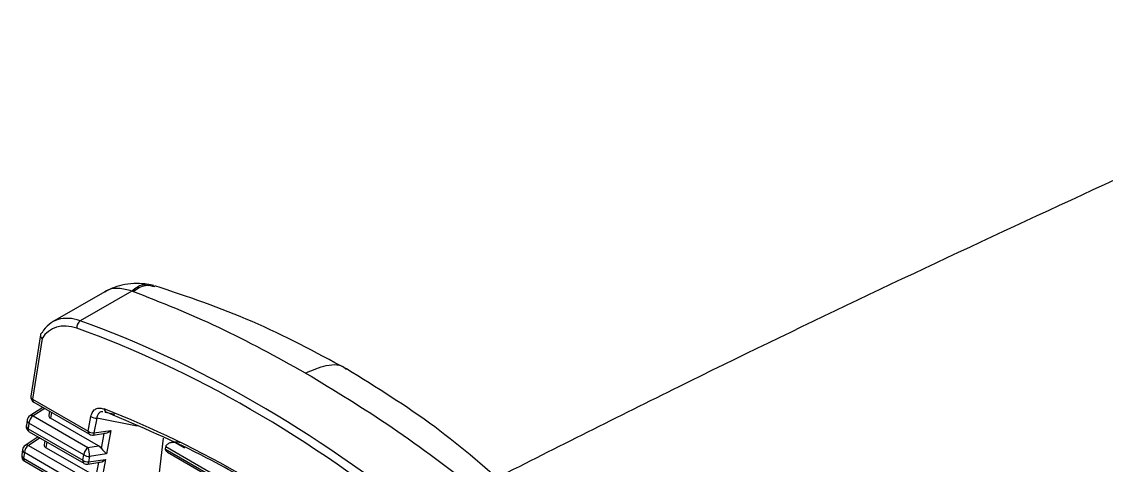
# Model space of a CAD drawing. Extents: x 7 to 113, y 1 to 87.
# Drawn here: x 78.964 to 80.759, y 72.486 to 73.22 of the extents above; entities that cross this region are included whole.
import ezdxf

# ---------------------------------------------------------------- set-up
doc = ezdxf.new("R2010")
doc.units = 0
doc.header["$MEASUREMENT"] = 0
doc.layers.add('OBJECT', color=7, linetype='CONTINUOUS')

msp = doc.modelspace()

# ---------------------------------------------------------------- linework, layer by layer
at = {"layer": 'OBJECT'}
for p, q in [((79.1825, 72.7837), (79.1739, 72.7856)), ((79.1015, 72.7735), (79.0148, 72.7235)), ((79.1459, 72.7746), (79.0606, 72.7254)), ((79.1476, 72.774), (79.1459, 72.7746)), ((78.9946, 72.702), (78.9789, 72.6008)), ((78.9973, 72.6958), (78.9818, 72.5956)), ((78.9972, 72.7056), (78.9974, 72.7058)), ((78.9818, 72.5956), (79.0737, 72.5425)), ((78.9838, 72.5906), (79.0758, 72.5375)), ((78.9986, 72.5821), (78.9773, 72.5682)), ((79.0017, 72.5803), (78.9826, 72.5679)), ((78.9826, 72.5679), (79.0734, 72.5155)), ((79.0096, 72.5758), (79.0085, 72.5688)), ((79.0129, 72.5738), (79.0114, 72.5642)), ((79.1034, 72.5737), (79.1015, 72.5741)), ((79.1049, 72.5735), (79.118, 72.5708)), ((78.9728, 72.5613), (78.9714, 72.5519)), ((78.9756, 72.5562), (78.9742, 72.5467)), ((79.0664, 72.5038), (78.9756, 72.5562)), ((79.0909, 72.5183), (79.0114, 72.5642)), ((79.0737, 72.5425), (79.0783, 72.567)), ((79.0879, 72.5643), (79.0833, 72.5398)), ((79.1547, 72.5508), (79.0879, 72.5643)), ((78.9911, 72.5332), (78.9697, 72.5192)), ((78.9742, 72.5467), (79.0647, 72.4945)), ((78.9762, 72.5417), (79.0667, 72.4895)), ((79.0822, 72.5363), (79.1022, 72.5392)), ((79.0833, 72.5398), (79.1113, 72.5439)), ((79.0955, 72.514), (79.1002, 72.5389)), ((79.1113, 72.5439), (79.1041, 72.5054)), ((78.9941, 72.5314), (78.9751, 72.519)), ((78.9751, 72.519), (79.0644, 72.4674)), ((79.002, 72.5268), (79.0009, 72.5199)), ((79.0053, 72.5249), (79.0038, 72.5153)), ((79.0819, 72.4702), (79.0038, 72.5153)), ((79.0734, 72.5155), (79.0909, 72.5183)), ((79.1595, 72.1902), (79.1981, 72.531)), ((79.2018, 72.513), (79.2022, 72.5167)), ((79.5764, 72.3007), (79.2022, 72.5167)), ((79.2165, 72.5247), (79.2332, 72.5151)), ((78.9652, 72.5124), (78.9638, 72.503)), ((78.9681, 72.5072), (78.9666, 72.4978)), ((78.9666, 72.4978), (79.0556, 72.4464)), ((79.0574, 72.4557), (78.9681, 72.5072)), ((79.0647, 72.4945), (79.0664, 72.5038)), ((79.076, 72.501), (79.0743, 72.4917)), ((79.0743, 72.4917), (79.1022, 72.4958)), ((79.1041, 72.5054), (79.076, 72.501)), ((79.1022, 72.4958), (79.095, 72.4573)), ((79.2018, 72.513), (79.5828, 72.2931)), ((79.205, 72.5078), (79.5858, 72.288)), ((78.9687, 72.4928), (79.0577, 72.4414)), ((79.0732, 72.4882), (79.0931, 72.4912)), ((79.0865, 72.4659), (79.0912, 72.4909))]:
    msp.add_line(p, q, dxfattribs=at)
at = {"layer": 'OBJECT', "flags": 128}
for points in [[(79.0833, 72.5398), (79.0832, 72.5385), (79.083, 72.5375), (79.0828, 72.5368), (79.0824, 72.5364), (79.0822, 72.5363)], [(79.0743, 72.4917), (79.0742, 72.4905), (79.074, 72.4895), (79.0737, 72.4887), (79.0734, 72.4883), (79.0732, 72.4882)]]:
    msp.add_lwpolyline(points, dxfattribs=at)
at = {"layer": 'OBJECT'}
for centre, radius, start, end in [((79.0683, 72.7143), 0.0135, 124.4808, 185.5646), ((78.9888, 72.5993), 0.01, 171.1981, 240.0027), ((78.9846, 72.6005), 0.00568, 177.3279, 239.8541), ((78.9867, 72.5947), 0.00502, 169.6491, 235.0473), ((78.9827, 72.5598), 0.01, 123.0601, 171.1981), ((78.9911, 72.5549), 0.0155, 123.0502, 175.4936), ((78.9797, 72.5634), 0.00535, 57.0441, 117.6154), ((79.1062, 72.5791), 0.0058, 177.1824, 257.0926), ((78.9812, 72.5504), 0.01, 171.1981, 240.0027), ((78.977, 72.5516), 0.00568, 177.3288, 239.8537), ((78.9785, 72.5611), 0.00568, 177.326, 239.8562), ((79.087, 72.5791), 0.0149, 234.3129, 273.5548), ((78.9791, 72.5458), 0.00502, 169.6486, 235.0478), ((79.0786, 72.5416), 0.00502, 169.6491, 235.0473), ((79.0824, 72.5546), 0.0149, 234.3135, 273.5553), ((79.0808, 72.5462), 0.01, 240.0027, 278.3512), ((78.9751, 72.5108), 0.01, 123.0601, 171.1981), ((78.9835, 72.506), 0.0155, 123.0494, 175.4938), ((78.9722, 72.5145), 0.00535, 57.044, 117.6169), ((79.0819, 72.5025), 0.0155, 123.0502, 175.4936), ((79.0366, 72.5014), 0.0394, 359.3476, 20.9603), ((78.9737, 72.5015), 0.01, 171.1981, 240.0027), ((78.9695, 72.5027), 0.00568, 177.3287, 239.8535), ((78.9709, 72.5121), 0.00568, 177.3256, 239.8566), ((78.9716, 72.4969), 0.00502, 169.6502, 235.0462), ((79.0751, 72.5158), 0.0149, 234.3132, 273.5545), ((79.0698, 72.4937), 0.00517, 170.7055, 233.9909), ((79.0734, 72.5066), 0.0149, 234.3132, 273.5552), ((79.0717, 72.4981), 0.01, 240.0027, 278.3512)]:
    msp.add_arc(centre, radius, start, end, dxfattribs=at)
for centre, major_axis, ratio, start_param, end_param in [((79.0719, 72.6178), (-0.0554, 0.1065), 0.604579, 5.706264, 6.642885), ((79.0649, 72.6142), (-0.0504, 0.0979), 0.60697, 5.708938, 6.630472), ((79.2589, 70.7013), (-1.0257, 1.9932), 0.60697, 5.34543, 5.708938), ((79.2659, 70.7049), (-1.0308, 2.0018), 0.606843, 5.345286, 5.708794), ((79.0185, 72.5683), (0.0101, 0), 0.578066, 3.050581, 3.924247), ((79.2564, 70.6459), (-0.9928, 1.9312), 0.606953, 5.373172, 5.682201), ((79.1087, 72.5503), (0.0105, 0.0101), 0.443807, 3.478651, 4.533063), ((79.011, 72.5194), (0.0101, 0), 0.578066, 3.050581, 3.924247), ((79.0903, 72.5101), (-0.00622, 0.00869), 0.616507, 4.729209, 5.346942), ((79.1015, 72.5118), (-0.00839, 0.00863), 0.259031, 1.074207, 2.128618), ((79.2131, 72.4897), (0.0603, 0.0001), 0.581691, 1.339752, 1.512931), ((79.0997, 72.5022), (0.0105, 0.0101), 0.443807, 3.478651, 4.533063)]:
    msp.add_ellipse(centre, major_axis=major_axis, ratio=ratio, start_param=start_param, end_param=end_param, dxfattribs=at)
for points, knots in [([(82.3978, 73.6574), (82.2116, 73.582), (81.8237, 73.4248), (81.2389, 73.1716), (80.6427, 72.9004), (80.1457, 72.6649), (79.8496, 72.5156), (79.7489, 72.4649)], [0, 0, 0, 0, 0.207955, 0.433014, 0.658319, 0.883829, 1, 1, 1, 1]), ([(79.8962, 71.3378), (80.1923, 71.5063), (80.8354, 71.8725), (81.7711, 72.3669), (82.4098, 72.6781), (82.7018, 72.8204)], [0, 0, 0, 0, 0.316509, 0.687456, 1, 1, 1, 1]), ([(79.1734, 72.7857), (79.1654, 72.7865), (79.1507, 72.788), (79.1304, 72.7849), (79.1137, 72.7798), (79.1052, 72.7754), (79.1012, 72.7733)], [0, 0, 0, 0, 0.3161169, 0.5813718, 0.8028463, 1, 1, 1, 1]), ([(79.1459, 72.7746), (79.1517, 72.7794), (79.1612, 72.7871), (79.1702, 72.7848), (79.1737, 72.7839)], [0, 0, 0, 0, 0.612667, 1, 1, 1, 1]), ([(79.1476, 72.774), (79.1547, 72.7785), (79.1673, 72.7866), (79.1789, 72.7833), (79.1839, 72.7819)], [0, 0, 0, 0, 0.56275, 1, 1, 1, 1]), ([(79.5012, 72.6456), (79.4498, 72.6733), (79.3474, 72.7284), (79.2384, 72.7651), (79.1842, 72.7833)], [0, 0, 0, 0, 0.5029262, 1, 1, 1, 1]), ([(82.7018, 72.7993), (82.5944, 72.7476), (82.3054, 72.6086), (81.8446, 72.3762), (81.3183, 72.1031), (80.7996, 71.8244), (80.3229, 71.561), (80.0192, 71.3864), (79.8895, 71.3119)], [0, 0, 0, 0, 0.114723, 0.308603, 0.491735, 0.676074, 0.861621, 1, 1, 1, 1]), ([(79.1459, 72.7746), (79.1384, 72.7765), (79.1235, 72.7803), (79.1084, 72.7785), (79.1026, 72.7735), (79.1016, 72.7727)], [0, 0, 0, 0, 0.4553405, 0.9106807, 1, 1, 1, 1]), ([(79.4335, 72.6389), (79.3855, 72.6653), (79.2896, 72.7181), (79.1949, 72.7554), (79.1476, 72.774)], [0, 0, 0, 0, 0.5, 1, 1, 1, 1]), ([(78.9972, 72.7056), (78.9965, 72.7051), (78.9952, 72.7041), (78.9944, 72.7019), (78.9947, 72.6994), (78.9958, 72.6974), (78.9968, 72.6963), (78.9972, 72.6959), (78.9973, 72.6958)], [0, 0, 0, 0, 0.219278, 0.438506, 0.659243, 0.882986, 0.985831, 1, 1, 1, 1]), ([(79.4335, 72.6389), (79.4449, 72.6438), (79.4687, 72.6542), (79.4928, 72.6538), (79.5004, 72.6455), (79.5008, 72.645)], [0, 0, 0, 0, 0.4654059, 0.9664831, 1, 1, 1, 1]), ([(79.7784, 72.4403), (79.7357, 72.478), (79.6498, 72.5539), (79.5509, 72.6149), (79.5012, 72.6456)], [0, 0, 0, 0, 0.497018, 1, 1, 1, 1]), ([(79.4335, 72.6389), (79.4814, 72.6099), (79.5773, 72.5521), (79.672, 72.48), (79.7193, 72.4439)], [0, 0, 0, 0, 0.5, 1, 1, 1, 1]), ([(79.0783, 72.567), (79.0791, 72.5699), (79.0807, 72.5755), (79.0863, 72.5802), (79.0931, 72.5816), (79.0981, 72.5801), (79.1004, 72.5794)], [0, 0, 0, 0, 0.261879, 0.524406, 0.776419, 1, 1, 1, 1]), ([(79.0978, 72.5747), (79.0977, 72.5748), (79.0957, 72.5752), (79.0925, 72.5737), (79.0889, 72.5702), (79.0883, 72.5663), (79.0879, 72.5643)], [0, 0, 0, 0, 0.02034, 0.339236, 0.658638, 1, 1, 1, 1]), ([(79.1016, 72.5743), (79.1018, 72.5743), (79.1023, 72.5744), (79.1034, 72.5738), (79.104, 72.5735)], [0, 0, 0, 0, 0.438441, 1, 1, 1, 1]), ([(79.5751, 72.302), (79.5705, 72.3056), (79.5474, 72.3232), (79.4699, 72.38), (79.3913, 72.4306), (79.3127, 72.4755), (79.2339, 72.5187), (79.16, 72.5501), (79.1049, 72.5735)], [0, 0, 0, 0, 0.029968, 0.149857, 0.5, 0.529967, 0.649857, 1, 1, 1, 1]), ([(79.2022, 72.5167), (79.2024, 72.5174), (79.2028, 72.519), (79.2047, 72.5212), (79.2077, 72.5232), (79.2118, 72.5246), (79.215, 72.5246), (79.2165, 72.5247)], [0, 0, 0, 0, 0.161023, 0.321393, 0.497909, 0.763, 1, 1, 1, 1]), ([(79.205, 72.5079), (79.2045, 72.5082), (79.2031, 72.509), (79.2019, 72.5108), (79.2019, 72.5123), (79.2018, 72.513)], [0, 0, 0, 0, 0.250835, 0.645886, 1, 1, 1, 1])]:
    msp.add_open_spline(points, degree=3, knots=knots, dxfattribs=at)

doc.saveas('drawing.dxf')
